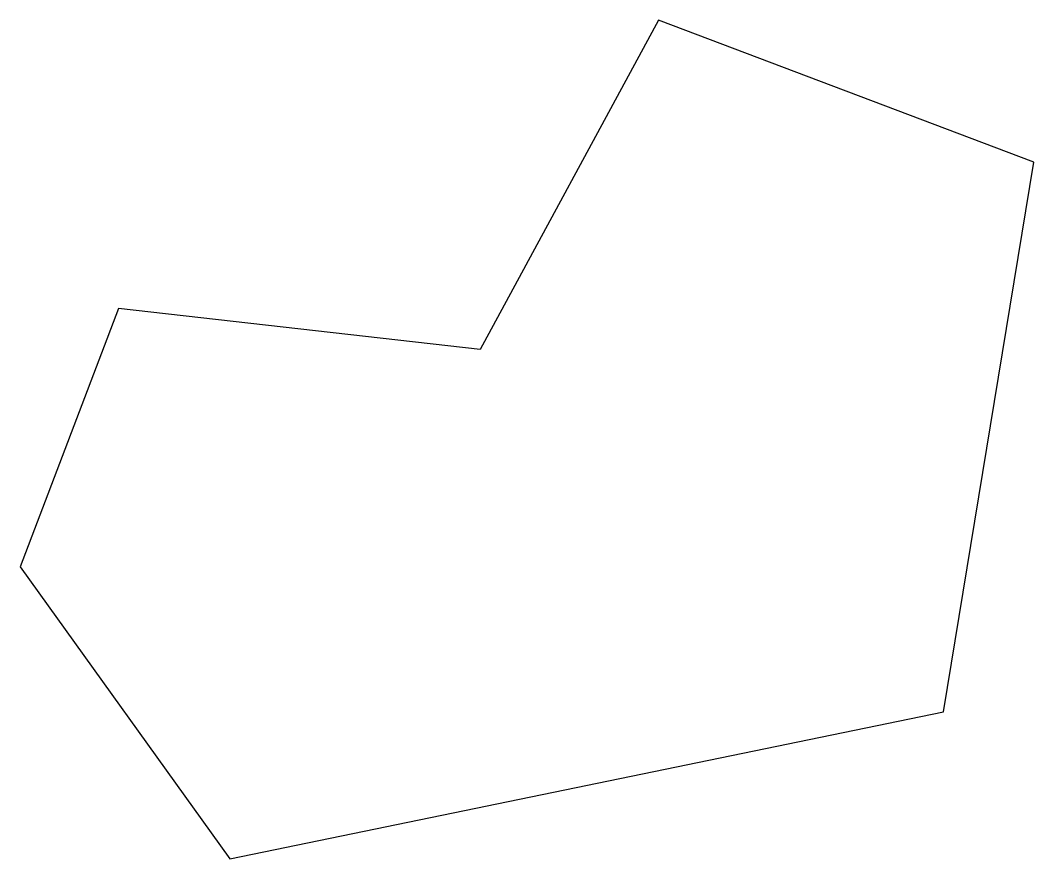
# Model space of a CAD drawing. Extents: x -4.4 to 23.1, y 0.9 to 23.7.
import ezdxf

# ---------------------------------------------------------------- set-up
doc = ezdxf.new("R2010")
doc.units = 0
doc.header["$MEASUREMENT"] = 0
doc.layers.get('0').update_dxf_attribs({"linetype": 'CONTINUOUS'})

msp = doc.modelspace()

# ---------------------------------------------------------------- linework, layer by layer
msp.add_lwpolyline([(1.288, 0.884), (20.691, 4.879), (23.144, 19.835), (12.943, 23.692), (8.092, 14.735), (-1.735, 15.855), (-4.41, 8.826)], close=True)

doc.saveas('drawing.dxf')
